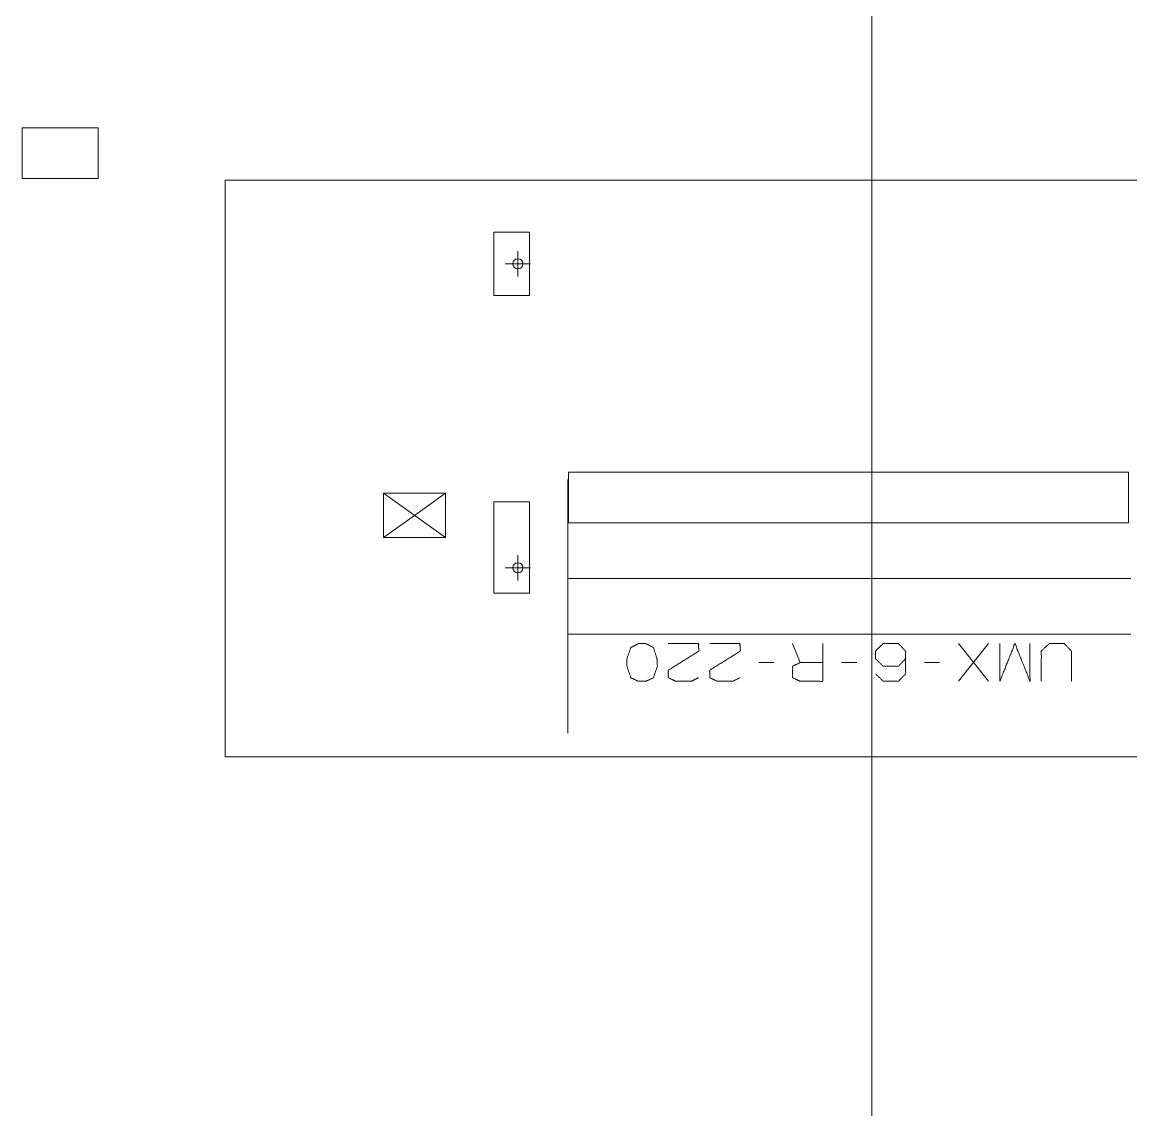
# Model space of a CAD drawing. Header units: millimetres. Extents: x 3056 to 110866, y 16649 to 58349.
# Drawn here: x 83756 to 88128, y 33777 to 38066 of the extents above; entities that cross this region are included whole.
import ezdxf

# ---------------------------------------------------------------- set-up
doc = ezdxf.new("R2010")
doc.units = ezdxf.units.MM
doc.layers.add('1', color=7, linetype='Continuous', true_color=0xffffff)

msp = doc.modelspace()

# ---------------------------------------------------------------- linework, layer by layer
at = {"layer": '1', "color": 143, "linetype": 'Continuous', "lineweight": 13}
msp.add_line((87106.5, 52903.3), (87106.5, 17870.4), dxfattribs=at)
at = {"layer": '1', "color": 9, "linetype": 'Continuous', "lineweight": 13}
for p, q in [((84056.5, 37649.3), (83756.5, 37649.3)), ((83756.5, 37649.3), (83756.5, 37449.3)), ((84056.5, 37449.3), (84056.5, 37649.3)), ((83756.5, 37449.3), (84056.5, 37449.3))]:
    msp.add_line(p, q, dxfattribs=at)
at = {"layer": '1', "color": 80, "linetype": 'Continuous', "lineweight": 13}
for p, q in [((84556.5, 35169.3), (84556.5, 37443.3)), ((84556.5, 35169.3), (84556.5, 37443.3)), ((84556.5, 37443.3), (90183.5, 37443.3)), ((84556.5, 37443.3), (90183.5, 37443.3)), ((85757, 37238.3), (85617, 37238.3)), ((85617, 37238.3), (85617, 36988.3)), ((85757, 36988.3), (85757, 37238.3)), ((85711.5, 37063.3), (85711.5, 37163.3)), ((85761.5, 37113.3), (85661.5, 37113.3)), ((85617, 36988.3), (85757, 36988.3)), ((85911.5, 36091.3), (85911.5, 36291.3)), ((85911.5, 36291.3), (88119.5, 36291.3)), ((88119.5, 36291.3), (88119.5, 36091.3)), ((85181.5, 36208.3), (85425.5, 36034.3)), ((85181.5, 36208.3), (85425.5, 36208.3)), ((85181.5, 36034.3), (85181.5, 36208.3)), ((85425.5, 36208.3), (85303.5, 36121.3)), ((85425.5, 36208.3), (85425.5, 36034.3)), ((85617, 36174.3), (85617, 35814.3)), ((85757, 36174.3), (85617, 36174.3)), ((85757, 35814.3), (85757, 36174.3)), ((85181.5, 36034.3), (85303.5, 36121.3)), ((88119.5, 36091.3), (85911.5, 36091.3)), ((85425.5, 36034.3), (85181.5, 36034.3)), ((85711.5, 35864.3), (85711.5, 35964.3)), ((85761.5, 35914.3), (85661.5, 35914.3)), ((88128.5, 35872.2), (85908.5, 35872.2)), ((85617, 35814.3), (85757, 35814.3)), ((85908.5, 35653.1), (88128.5, 35653.1)), ((86794.9, 35615.6), (86824.6, 35540.6)), ((87567.4, 35615.6), (87448.6, 35467.2)), ((87448.6, 35615.6), (87567.4, 35467.2)), ((86661.1, 35540.6), (86720.5, 35540.6)), ((86988, 35540.6), (87047.4, 35540.6)), ((87314.9, 35540.6), (87374.2, 35540.6)), ((90183.5, 35169.3), (84556.5, 35169.3)), ((90183.5, 35169.3), (84556.5, 35169.3))]:
    msp.add_line(p, q, dxfattribs=at)
for centre in [(85711.5, 37113.3), (85711.5, 35914.3)]:
    msp.add_circle(centre, 20, dxfattribs=at)
for points, knots in [([(85908.5, 36262.6), (85908.5, 36262.5), (85908.5, 36262.2), (85908.5, 36262), (85908.5, 36261.3), (85908.5, 36260.5), (85908.5, 36259.5), (85908.5, 36258.2), (85908.5, 36256.8), (85908.5, 36255.1), (85908.5, 36253.3), (85908.5, 36251.2), (85908.5, 36248.9), (85908.5, 36246.5), (85908.5, 36243.8), (85908.5, 36240.9), (85908.5, 36237.8), (85908.5, 36234.6), (85908.5, 36231.1), (85908.5, 36227.4), (85908.5, 36223.6), (85908.5, 36219.5), (85908.5, 36215.3), (85908.5, 36210.9), (85908.5, 36206.3), (85908.5, 36201.5), (85908.5, 36196.5), (85908.5, 36191.3), (85908.5, 36186), (85908.5, 36180.5), (85908.5, 36174.8), (85908.5, 36168.9), (85908.5, 36162.9), (85908.5, 36156.7), (85908.5, 36150.3), (85908.5, 36143.8), (85908.5, 36137.1), (85908.5, 36130.3), (85908.5, 36123.3), (85908.5, 36116.2), (85908.5, 36108.9), (85908.5, 36101.5), (85908.5, 36093.9), (85908.5, 36086.2), (85908.5, 36078.3), (85908.5, 36070.4), (85908.5, 36062.3), (85908.5, 36054), (85908.5, 36045.7), (85908.5, 36037.2), (85908.5, 36028.6), (85908.5, 36020), (85908.5, 36011.2), (85908.5, 36002.3), (85908.5, 35993.3), (85908.5, 35984.2), (85908.5, 35975), (85908.5, 35965.7), (85908.5, 35956.3), (85908.5, 35946.9), (85908.5, 35937.4), (85908.5, 35932.6), (85908.5, 35923), (85908.5, 35913.3), (85908.5, 35903.5), (85908.5, 35898.6), (85908.5, 35888.8), (85908.5, 35878.9), (85908.5, 35868.9), (85908.5, 35858.9), (85908.5, 35848.9), (85908.5, 35843.9), (85908.5, 35833.8), (85908.5, 35823.7), (85908.5, 35813.6), (85908.5, 35803.4), (85908.5, 35793.2), (85908.5, 35783), (85908.5, 35772.8), (85908.5, 35762.6)], [0, 0, 0.000212, 0.000836, 0.001355, 0.002603, 0.004265, 0.006345, 0.008832, 0.011737, 0.015049, 0.018775, 0.022908, 0.027448, 0.03239, 0.037735, 0.043481, 0.04963, 0.056171, 0.063103, 0.070427, 0.078136, 0.086227, 0.094705, 0.103552, 0.112776, 0.122369, 0.132328, 0.142647, 0.15332, 0.164348, 0.175725, 0.187446, 0.1995, 0.211894, 0.224609, 0.237653, 0.251009, 0.264678, 0.278658, 0.29293, 0.307503, 0.322362, 0.337501, 0.352916, 0.3686, 0.384549, 0.400752, 0.41721, 0.433905, 0.450838, 0.467999, 0.485377, 0.502977, 0.520778, 0.53878, 0.556973, 0.57535, 0.593908, 0.61263, 0.631516, 0.650555, 0.660112, 0.679368, 0.698752, 0.718267, 0.728083, 0.747768, 0.767559, 0.787445, 0.807421, 0.827476, 0.837525, 0.857686, 0.877906, 0.898178, 0.918493, 0.938839, 0.959212, 0.979601, 1, 1]), ([(85908.5, 35762.6), (85908.5, 35752.4), (85908.5, 35742.3), (85908.5, 35732.1), (85908.5, 35721.9), (85908.5, 35711.7), (85908.5, 35701.6), (85908.5, 35691.5), (85908.5, 35681.4), (85908.5, 35671.4), (85908.5, 35661.4), (85908.5, 35651.4), (85908.5, 35641.5), (85908.5, 35631.6), (85908.5, 35621.8), (85908.5, 35612), (85908.5, 35607.2), (85908.5, 35597.5), (85908.5, 35587.9), (85908.5, 35578.4), (85908.5, 35569), (85908.5, 35559.6), (85908.5, 35550.3), (85908.5, 35541.1), (85908.5, 35532), (85908.5, 35523), (85908.5, 35514.1), (85908.5, 35505.3), (85908.5, 35496.6), (85908.5, 35488.1), (85908.5, 35479.6), (85908.5, 35471.3), (85908.5, 35467.1), (85908.5, 35458.9), (85908.5, 35450.9), (85908.5, 35443), (85908.5, 35435.2), (85908.5, 35427.6), (85908.5, 35420.1), (85908.5, 35412.7), (85908.5, 35405.5), (85908.5, 35402), (85908.5, 35395), (85908.5, 35388.2), (85908.5, 35381.5), (85908.5, 35375), (85908.5, 35371.7), (85908.5, 35365.5), (85908.5, 35359.3), (85908.5, 35353.4), (85908.5, 35347.6), (85908.5, 35342), (85908.5, 35336.6), (85908.5, 35331.3), (85908.5, 35326.3), (85908.5, 35323.8), (85908.5, 35319), (85908.5, 35314.4), (85908.5, 35310), (85908.5, 35305.8), (85908.5, 35301.7), (85908.5, 35297.9), (85908.5, 35294.2), (85908.5, 35290.7), (85908.5, 35287.5), (85908.5, 35284.4), (85908.5, 35281.5), (85908.5, 35278.8), (85908.5, 35276.4), (85908.5, 35274.1), (85908.5, 35272), (85908.5, 35270.2), (85908.5, 35268.5), (85908.5, 35267.1), (85908.5, 35265.8), (85908.5, 35264.8), (85908.5, 35263.9), (85908.5, 35263.3), (85908.5, 35262.9), (85908.5, 35262.7), (85908.5, 35262.6)], [0, 0, 0.020399, 0.040788, 0.061161, 0.081508, 0.101822, 0.122095, 0.142314, 0.162476, 0.182568, 0.202587, 0.22252, 0.242364, 0.262102, 0.281734, 0.301245, 0.310939, 0.330264, 0.349446, 0.368486, 0.387372, 0.406094, 0.424652, 0.44303, 0.461223, 0.479225, 0.497026, 0.514621, 0.532004, 0.549165, 0.566098, 0.582794, 0.59108, 0.60741, 0.623492, 0.639309, 0.654861, 0.670143, 0.68514, 0.699856, 0.714281, 0.721346, 0.735321, 0.748995, 0.762351, 0.775395, 0.781835, 0.794387, 0.80661, 0.818501, 0.830052, 0.841255, 0.852108, 0.862607, 0.872746, 0.877635, 0.887229, 0.896452, 0.9053, 0.913777, 0.921868, 0.929578, 0.936902, 0.943834, 0.950375, 0.956524, 0.96227, 0.967615, 0.972557, 0.977098, 0.98123, 0.984956, 0.988268, 0.991173, 0.993661, 0.99574, 0.997402, 0.998651, 0.999481, 0.999899, 1, 1]), ([(86186.4, 35615.6), (86156.8, 35600), (86141.1, 35556.2), (86141.1, 35526.5), (86156.8, 35481.2), (86186.4, 35467.2), (86216.1, 35467.2), (86245.8, 35481.2), (86261.4, 35526.5), (86259.9, 35556.2), (86245.8, 35600), (86216.1, 35615.6), (86186.4, 35615.6)], [0, 0, 0.076267, 0.18189, 0.249381, 0.358352, 0.433032, 0.500523, 0.575204, 0.684175, 0.751759, 0.856241, 0.932509, 1, 1]), ([(86423.3, 35481.2), (86395.2, 35467.2), (86334.3, 35467.2), (86304.6, 35481.2), (86304.6, 35510.9), (86424.9, 35585.9), (86423.3, 35615.6), (86304.6, 35615.6)], [0, 0, 0.070636, 0.207524, 0.281313, 0.347998, 0.666471, 0.733248, 1, 1]), ([(86586.8, 35481.2), (86558.6, 35467.2), (86497.7, 35467.2), (86468, 35481.2), (86468, 35510.9), (86588.3, 35585.9), (86586.8, 35615.6), (86468, 35615.6)], [0, 0, 0.070636, 0.207524, 0.281313, 0.347998, 0.666471, 0.733248, 1, 1]), ([(86913.6, 35615.6), (86913.6, 35467.2), (86824.6, 35467.2), (86794.9, 35481.2), (86794.9, 35526.5), (86824.6, 35540.6), (86913.6, 35540.6)], [0, 0, 0.339226, 0.542766, 0.617836, 0.72139, 0.79646, 1, 1]), ([(87240.5, 35556.2), (87212.4, 35526.5), (87151.4, 35526.5), (87121.8, 35556.2), (87121.8, 35585.9), (87151.4, 35615.6), (87212.4, 35615.6), (87240.5, 35585.9), (87240.5, 35496.8), (87212.4, 35467.2), (87151.4, 35467.2), (87121.8, 35496.8)], [0, 0, 0.074325, 0.185083, 0.261388, 0.315348, 0.391653, 0.502411, 0.576736, 0.738612, 0.812938, 0.923695, 1, 1]), ([(87730.8, 35615.6), (87730.8, 35467.2), (87671.4, 35615.6), (87612.1, 35467.2), (87612.1, 35615.6)], [0, 0, 0.240728, 0.499998, 0.759272, 1, 1]), ([(87894.3, 35467.2), (87894.3, 35585.9), (87866.1, 35615.6), (87806.8, 35615.6), (87775.5, 35585.9), (87775.5, 35467.2)], [0, 0, 0.311786, 0.419155, 0.575041, 0.688214, 1, 1])]:
    msp.add_open_spline(points, degree=1, knots=knots, dxfattribs=at)

doc.saveas('drawing.dxf')
